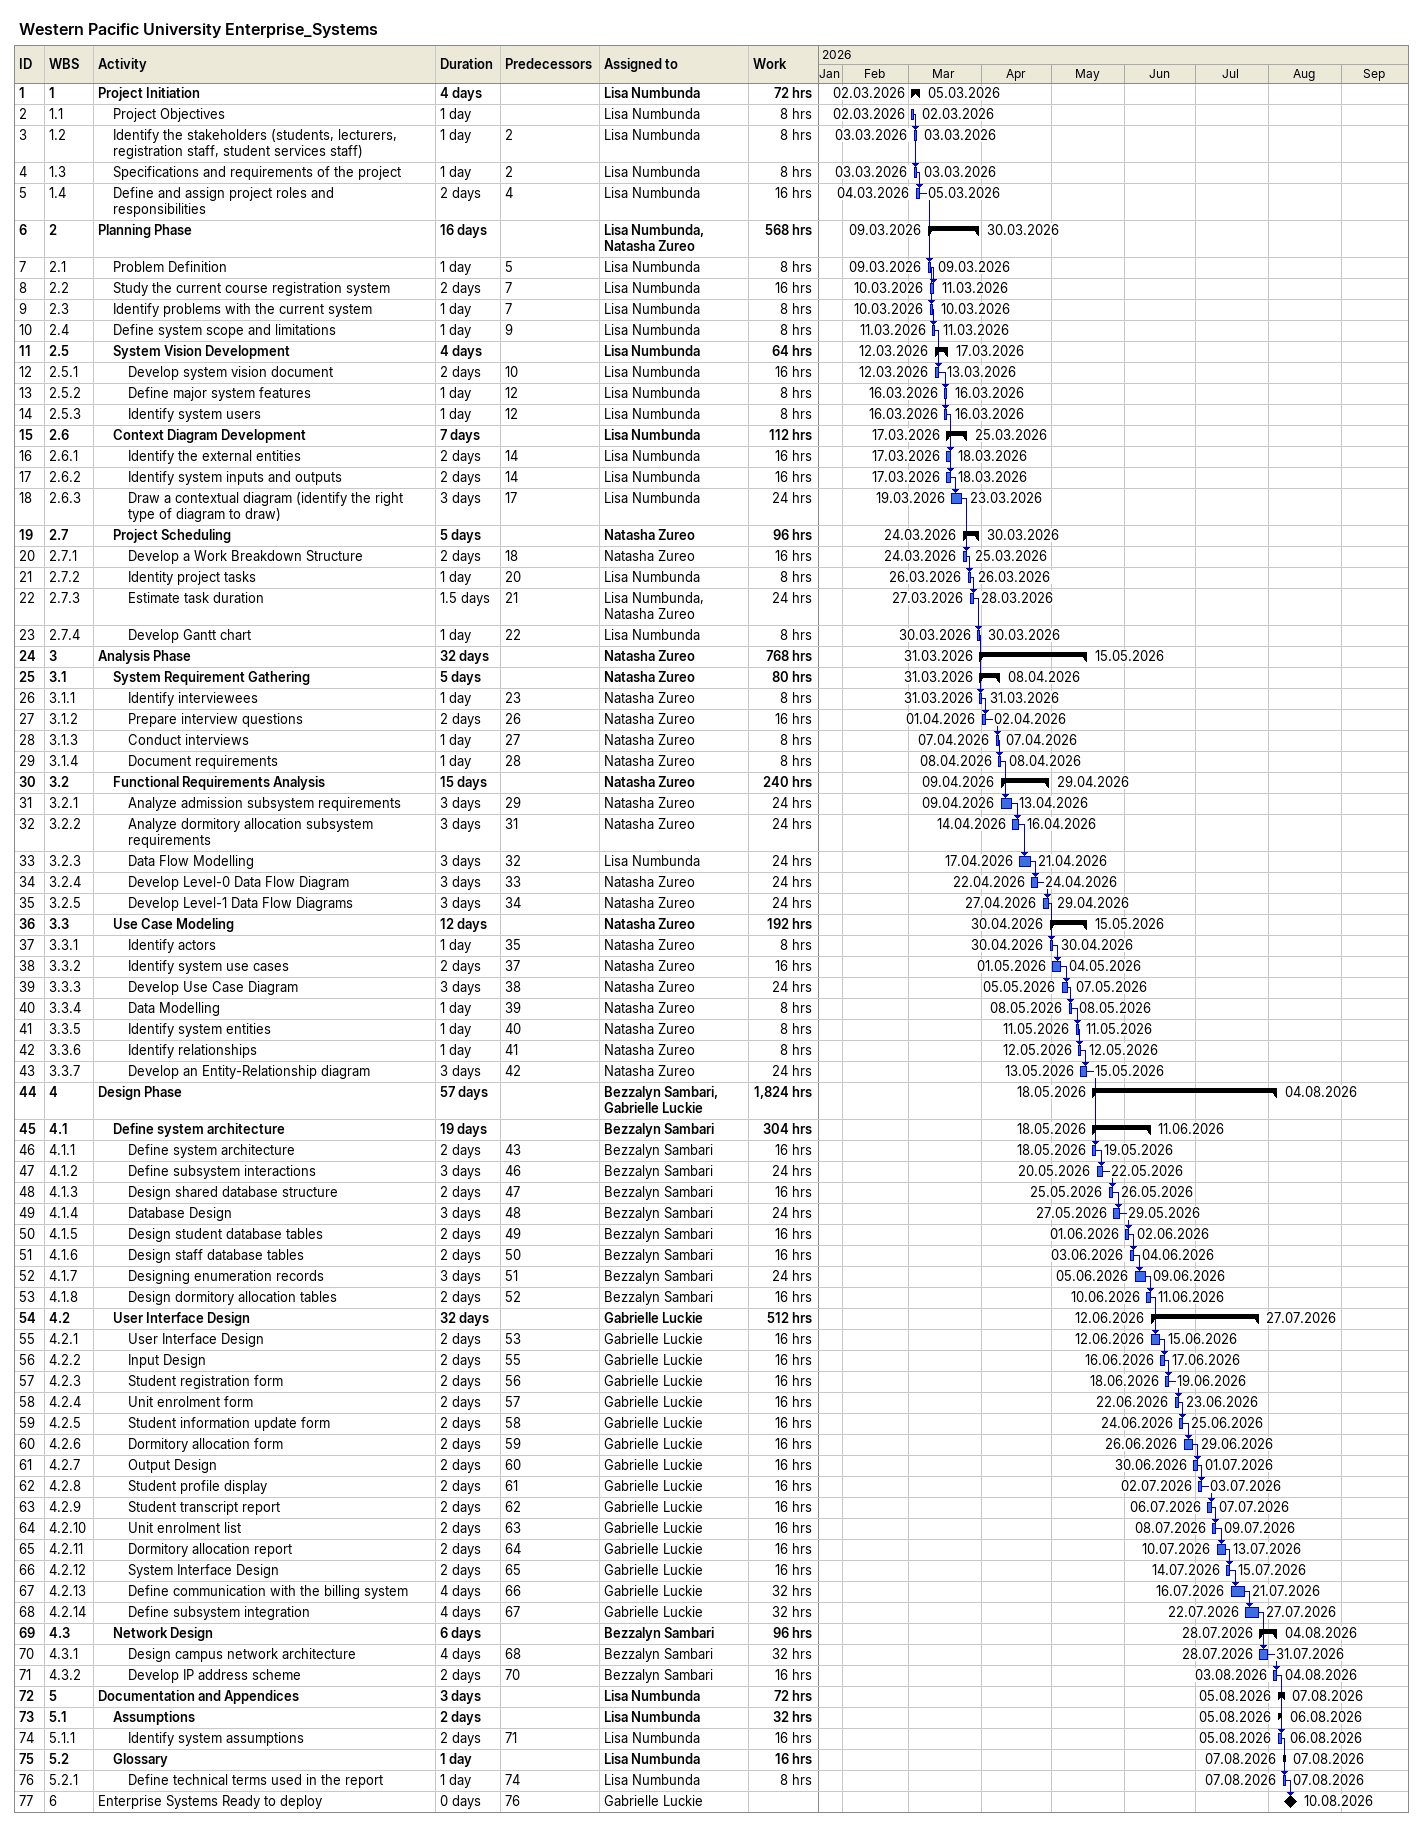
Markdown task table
Western Pacific University Enterprise_Systems

| ID | WBS | Task | Duration | Start | Finish | Predecessors | Resources | Work (h) |
|---|---|---|---|---|---|---|---|---|
| 1 | 1 | **Project Initiation** | 4d | 2026-03-02 | 2026-03-05 |  | Lisa Numbunda | 72 |
| 2 | 1.1 | Project Objectives | 1d | 2026-03-02 | 2026-03-02 |  | Lisa Numbunda | 8 |
| 3 | 1.2 | Identify the stakeholders (students, lecturers, registration staff, student services staff) | 1d | 2026-03-03 | 2026-03-03 | 2 | Lisa Numbunda | 8 |
| 4 | 1.3 | Specifications and requirements of the project | 1d | 2026-03-03 | 2026-03-03 | 2 | Lisa Numbunda | 8 |
| 5 | 1.4 | Define and assign project roles and responsibilities | 2d | 2026-03-04 | 2026-03-05 | 4 | Lisa Numbunda | 16 |
| 6 | 2 | **Planning Phase** | 16d | 2026-03-09 | 2026-03-30 |  | Lisa Numbunda, Natasha Zureo | 568 |
| 7 | 2.1 | Problem Definition | 1d | 2026-03-09 | 2026-03-09 | 5 | Lisa Numbunda | 8 |
| 8 | 2.2 | Study the current course registration system | 2d | 2026-03-10 | 2026-03-11 | 7 | Lisa Numbunda | 16 |
| 9 | 2.3 | Identify problems with the current system | 1d | 2026-03-10 | 2026-03-10 | 7 | Lisa Numbunda | 8 |
| 10 | 2.4 | Define system scope and limitations | 1d | 2026-03-11 | 2026-03-11 | 9 | Lisa Numbunda | 8 |
| 11 | 2.5 | **System Vision Development** | 4d | 2026-03-12 | 2026-03-17 |  | Lisa Numbunda | 64 |
| 12 | 2.5.1 | Develop system vision document | 2d | 2026-03-12 | 2026-03-13 | 10 | Lisa Numbunda | 16 |
| 13 | 2.5.2 | Define major system features | 1d | 2026-03-16 | 2026-03-16 | 12 | Lisa Numbunda | 8 |
| 14 | 2.5.3 | Identify system users | 1d | 2026-03-16 | 2026-03-16 | 12 | Lisa Numbunda | 8 |
| 15 | 2.6 | **Context Diagram Development** | 7d | 2026-03-17 | 2026-03-25 |  | Lisa Numbunda | 112 |
| 16 | 2.6.1 | Identify the external entities | 2d | 2026-03-17 | 2026-03-18 | 14 | Lisa Numbunda | 16 |
| 17 | 2.6.2 | Identify system inputs and outputs | 2d | 2026-03-17 | 2026-03-18 | 14 | Lisa Numbunda | 16 |
| 18 | 2.6.3 | Draw a contextual diagram (identify the right type of diagram to draw) | 3d | 2026-03-19 | 2026-03-23 | 17 | Lisa Numbunda | 24 |
| 19 | 2.7 | **Project Scheduling** | 5d | 2026-03-24 | 2026-03-30 |  | Natasha Zureo | 96 |
| 20 | 2.7.1 | Develop a Work Breakdown Structure | 2d | 2026-03-24 | 2026-03-25 | 18 | Natasha Zureo | 16 |
| 21 | 2.7.2 | Identity project tasks | 1d | 2026-03-26 | 2026-03-26 | 20 | Lisa Numbunda | 8 |
| 22 | 2.7.3 | Estimate task duration | 1.5d | 2026-03-27 | 2026-03-28 | 21 | Lisa Numbunda, Natasha Zureo | 24 |
| 23 | 2.7.4 | Develop Gantt chart | 1d | 2026-03-30 | 2026-03-30 | 22 | Lisa Numbunda | 8 |
| 24 | 3 | **Analysis Phase** | 32d | 2026-03-31 | 2026-05-15 |  | Natasha Zureo | 768 |
| 25 | 3.1 | **System Requirement Gathering** | 5d | 2026-03-31 | 2026-04-08 |  | Natasha Zureo | 80 |
| 26 | 3.1.1 | Identify interviewees | 1d | 2026-03-31 | 2026-03-31 | 23 | Natasha Zureo | 8 |
| 27 | 3.1.2 | Prepare interview questions | 2d | 2026-04-01 | 2026-04-02 | 26 | Natasha Zureo | 16 |
| 28 | 3.1.3 | Conduct interviews | 1d | 2026-04-07 | 2026-04-07 | 27 | Natasha Zureo | 8 |
| 29 | 3.1.4 | Document requirements | 1d | 2026-04-08 | 2026-04-08 | 28 | Natasha Zureo | 8 |
| 30 | 3.2 | **Functional Requirements Analysis** | 15d | 2026-04-09 | 2026-04-29 |  | Natasha Zureo | 240 |
| 31 | 3.2.1 | Analyze admission subsystem requirements | 3d | 2026-04-09 | 2026-04-13 | 29 | Natasha Zureo | 24 |
| 32 | 3.2.2 | Analyze dormitory allocation subsystem requirements | 3d | 2026-04-14 | 2026-04-16 | 31 | Natasha Zureo | 24 |
| 33 | 3.2.3 | Data Flow Modelling | 3d | 2026-04-17 | 2026-04-21 | 32 | Lisa Numbunda | 24 |
| 34 | 3.2.4 | Develop Level-0 Data Flow Diagram | 3d | 2026-04-22 | 2026-04-24 | 33 | Natasha Zureo | 24 |
| 35 | 3.2.5 | Develop Level-1 Data Flow Diagrams | 3d | 2026-04-27 | 2026-04-29 | 34 | Natasha Zureo | 24 |
| 36 | 3.3 | **Use Case Modeling** | 12d | 2026-04-30 | 2026-05-15 |  | Natasha Zureo | 192 |
| 37 | 3.3.1 | Identify actors | 1d | 2026-04-30 | 2026-04-30 | 35 | Natasha Zureo | 8 |
| 38 | 3.3.2 | Identify system use cases | 2d | 2026-05-01 | 2026-05-04 | 37 | Natasha Zureo | 16 |
| 39 | 3.3.3 | Develop Use Case Diagram | 3d | 2026-05-05 | 2026-05-07 | 38 | Natasha Zureo | 24 |
| 40 | 3.3.4 | Data Modelling | 1d | 2026-05-08 | 2026-05-08 | 39 | Natasha Zureo | 8 |
| 41 | 3.3.5 | Identify system entities | 1d | 2026-05-11 | 2026-05-11 | 40 | Natasha Zureo | 8 |
| 42 | 3.3.6 | Identify relationships | 1d | 2026-05-12 | 2026-05-12 | 41 | Natasha Zureo | 8 |
| 43 | 3.3.7 | Develop an Entity-Relationship diagram | 3d | 2026-05-13 | 2026-05-15 | 42 | Natasha Zureo | 24 |
| 44 | 4 | **Design Phase** | 57d | 2026-05-18 | 2026-08-04 |  | Bezzalyn Sambari, Gabrielle Luckie | 1824 |
| 45 | 4.1 | **Define system architecture** | 19d | 2026-05-18 | 2026-06-11 |  | Bezzalyn Sambari | 304 |
| 46 | 4.1.1 | Define system architecture | 2d | 2026-05-18 | 2026-05-19 | 43 | Bezzalyn Sambari | 16 |
| 47 | 4.1.2 | Define subsystem interactions | 3d | 2026-05-20 | 2026-05-22 | 46 | Bezzalyn Sambari | 24 |
| 48 | 4.1.3 | Design shared database structure | 2d | 2026-05-25 | 2026-05-26 | 47 | Bezzalyn Sambari | 16 |
| 49 | 4.1.4 | Database Design | 3d | 2026-05-27 | 2026-05-29 | 48 | Bezzalyn Sambari | 24 |
| 50 | 4.1.5 | Design student database tables | 2d | 2026-06-01 | 2026-06-02 | 49 | Bezzalyn Sambari | 16 |
| 51 | 4.1.6 | Design staff database tables | 2d | 2026-06-03 | 2026-06-04 | 50 | Bezzalyn Sambari | 16 |
| 52 | 4.1.7 | Designing enumeration records | 3d | 2026-06-05 | 2026-06-09 | 51 | Bezzalyn Sambari | 24 |
| 53 | 4.1.8 | Design dormitory allocation tables | 2d | 2026-06-10 | 2026-06-11 | 52 | Bezzalyn Sambari | 16 |
| 54 | 4.2 | **User Interface Design** | 32d | 2026-06-12 | 2026-07-27 |  | Gabrielle Luckie | 512 |
| 55 | 4.2.1 | User Interface Design | 2d | 2026-06-12 | 2026-06-15 | 53 | Gabrielle Luckie | 16 |
| 56 | 4.2.2 | Input Design | 2d | 2026-06-16 | 2026-06-17 | 55 | Gabrielle Luckie | 16 |
| 57 | 4.2.3 | Student registration form | 2d | 2026-06-18 | 2026-06-19 | 56 | Gabrielle Luckie | 16 |
| 58 | 4.2.4 | Unit enrolment form | 2d | 2026-06-22 | 2026-06-23 | 57 | Gabrielle Luckie | 16 |
| 59 | 4.2.5 | Student information update form | 2d | 2026-06-24 | 2026-06-25 | 58 | Gabrielle Luckie | 16 |
| 60 | 4.2.6 | Dormitory allocation form | 2d | 2026-06-26 | 2026-06-29 | 59 | Gabrielle Luckie | 16 |
| 61 | 4.2.7 | Output Design | 2d | 2026-06-30 | 2026-07-01 | 60 | Gabrielle Luckie | 16 |
| 62 | 4.2.8 | Student profile display | 2d | 2026-07-02 | 2026-07-03 | 61 | Gabrielle Luckie | 16 |
| 63 | 4.2.9 | Student transcript report | 2d | 2026-07-06 | 2026-07-07 | 62 | Gabrielle Luckie | 16 |
| 64 | 4.2.10 | Unit enrolment list | 2d | 2026-07-08 | 2026-07-09 | 63 | Gabrielle Luckie | 16 |
| 65 | 4.2.11 | Dormitory allocation report | 2d | 2026-07-10 | 2026-07-13 | 64 | Gabrielle Luckie | 16 |
| 66 | 4.2.12 | System Interface Design | 2d | 2026-07-14 | 2026-07-15 | 65 | Gabrielle Luckie | 16 |
| 67 | 4.2.13 | Define communication with the billing system | 4d | 2026-07-16 | 2026-07-21 | 66 | Gabrielle Luckie | 32 |
| 68 | 4.2.14 | Define subsystem integration | 4d | 2026-07-22 | 2026-07-27 | 67 | Gabrielle Luckie | 32 |
| 69 | 4.3 | **Network Design** | 6d | 2026-07-28 | 2026-08-04 |  | Bezzalyn Sambari | 96 |
| 70 | 4.3.1 | Design campus network architecture | 4d | 2026-07-28 | 2026-07-31 | 68 | Bezzalyn Sambari | 32 |
| 71 | 4.3.2 | Develop IP address scheme | 2d | 2026-08-03 | 2026-08-04 | 70 | Bezzalyn Sambari | 16 |
| 72 | 5 | **Documentation and Appendices** | 3d | 2026-08-05 | 2026-08-07 |  | Lisa Numbunda | 72 |
| 73 | 5.1 | **Assumptions** | 2d | 2026-08-05 | 2026-08-06 |  | Lisa Numbunda | 32 |
| 74 | 5.1.1 | Identify system assumptions | 2d | 2026-08-05 | 2026-08-06 | 71 | Lisa Numbunda | 16 |
| 75 | 5.2 | **Glossary** | 1d | 2026-08-07 | 2026-08-07 |  | Lisa Numbunda | 16 |
| 76 | 5.2.1 | Define technical terms used in the report | 1d | 2026-08-07 | 2026-08-07 | 74 | Lisa Numbunda | 8 |
| 77 | 6 | Enterprise Systems Ready to deploy | 0d | 2026-08-10 | 2026-08-10 | 76 | Gabrielle Luckie |  |
